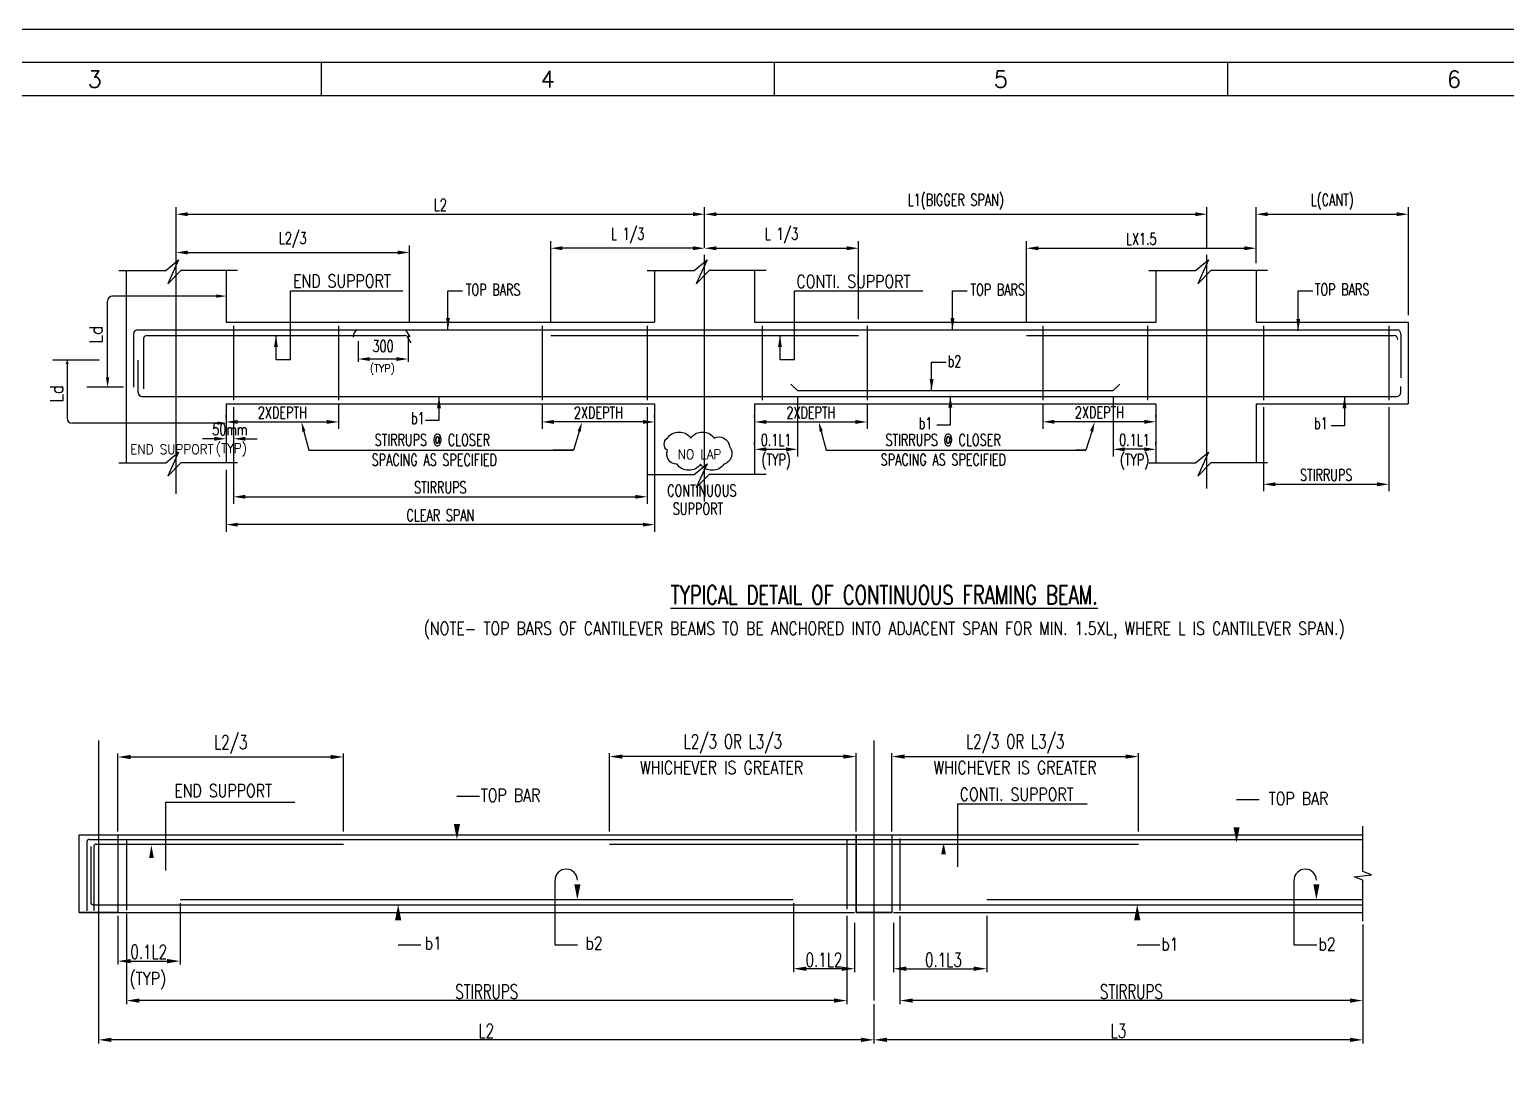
# Model space of a CAD drawing. Extents: x 489124 to 794428, y -356295 to -29813.
# Drawn here: x 535695 to 567192, y -200319 to -178265 of the extents above; entities that cross this region are included whole.
import ezdxf
from ezdxf.enums import TextEntityAlignment as Align
from ezdxf.lldxf.tags import DXFTag

# ---------------------------------------------------------------- set-up
doc = ezdxf.new("R2010")
doc.units = 0
doc.header["$LTSCALE"] = 500
doc.header["$MEASUREMENT"] = 0
doc.layers.get('DEFPOINTS').update_dxf_attribs({"color": 4})
for name, color, linetype in [('08', 4, 'Continuous'), ('BRAKE LINE', 8, 'Continuous'), ('CEN', 8, 'CENTER'), ('COL', 1, 'Continuous'), ('DIM', 5, 'Continuous'), ('hat', 8, 'Continuous'), ('LINK', 2, 'Continuous'), ('PNA', 10, 'Continuous'), ('REINFORCEMENT', 6, 'Continuous'), ('S-REINF', 6, 'Continuous'), ('S-SCHEDULE', 2, 'Continuous'), ('ST', 6, 'Continuous'), ('TXT', 4, 'Continuous')]:
    doc.layers.add(name, color=color, linetype=linetype)
doc.layers.add('HEADING-TXT', color=1, linetype='Continuous', lineweight=25)
doc.styles.add('ROMANS', font='r.shx', dxfattribs={"width": 0.7, "bigfont": 'bigfont.shx'})
doc.styles.add('ROMENT', font='r.shx', dxfattribs={"bigfont": 'bigfont.shx'})
tags = doc.linetypes.add('CENTER', pattern=[2, 1.25, -0.25, 0.25, -0.25]).pattern_tags.tags
tags[10:11] = [DXFTag(74, 4), DXFTag(75, 0), DXFTag(340, '0'), DXFTag(46, 1.0), DXFTag(50, 0.0), DXFTag(44, 0.0), DXFTag(45, 0.0)]
tags[8:9] = [DXFTag(74, 4), DXFTag(75, 0), DXFTag(340, '0'), DXFTag(46, 1.0), DXFTag(50, 0.0), DXFTag(44, 0.0), DXFTag(45, 0.0)]
tags[6:7] = [DXFTag(74, 4), DXFTag(75, 0), DXFTag(340, '0'), DXFTag(46, 1.0), DXFTag(50, 0.0), DXFTag(44, 0.0), DXFTag(45, 0.0)]
tags[4:5] = [DXFTag(74, 4), DXFTag(75, 0), DXFTag(340, '0'), DXFTag(46, 1.0), DXFTag(50, 0.0), DXFTag(44, 0.0), DXFTag(45, 0.0)]
doc.dimstyles.new('5', dxfattribs={"dimtxt": 250, "dimasz": 250, "dimexe": 60, "dimexo": 60, "dimgap": 150, "dimtad": 1, "dimdec": 0, "dimlfac": 0.2, "dimzin": 0, "dimdsep": 46, "dimtxsty": 'ROMANS', "dimcen": -250, "dimclrd": 5, "dimclre": 5, "dimclrt": 4, "dimadec": 0, "dimazin": 0, "dimtfac": 1, "dimtdec": 0, "dimtix": 1, "dimtofl": 0, "dimtmove": 2, "dimatfit": 3, "dimfxl": 0, "dimtolj": 1, "dimtzin": 0, "dimarcsym": 0})
doc.dimstyles.new('Copy of INT2TIMES', dxfattribs={"dimtxt": 300, "dimasz": 275, "dimexe": 75, "dimexo": 75, "dimgap": 40, "dimtad": 1, "dimdec": 0, "dimlfac": 0.5, "dimrnd": 5, "dimzin": 0, "dimdsep": 46, "dimtxsty": 'ROMANS', "dimcen": -1, "dimclrd": 5, "dimclre": 5, "dimclrt": 4, "dimadec": 0, "dimazin": 0, "dimtfac": 1, "dimtdec": 0, "dimtix": 1, "dimtofl": 0, "dimtmove": 2, "dimatfit": 3, "dimfxl": 0, "dimtolj": 1, "dimtzin": 0, "dimarcsym": 0})
doc.dimstyles.new('INT1', dxfattribs={"dimtxt": 250, "dimasz": 250, "dimexe": 150, "dimexo": 60, "dimgap": 75, "dimtad": 1, "dimdec": 0, "dimzin": 0, "dimdsep": 46, "dimtxsty": 'ROMANS', "dimcen": -250, "dimclrd": 5, "dimclre": 5, "dimclrt": 4, "dimadec": 0, "dimazin": 0, "dimtfac": 1, "dimtdec": 0, "dimtix": 1, "dimtofl": 0, "dimtmove": 2, "dimatfit": 3, "dimfxl": 0, "dimtolj": 1, "dimtzin": 0, "dimarcsym": 0})

# ---------------------------------------------------------------- blocks, each defined once
blk = doc.blocks.new('A1')
at = {"flags": 128}
blk.add_lwpolyline([(0, 0), (82779, 0), (82779, 58231), (0, 58231)], close=True, dxfattribs=at)
at = {"layer": 'PNA'}
for p, q in [((21187, 57739), (21187, 57247)), ((27921, 57739), (27921, 57247)), ((34655, 57739), (34655, 57247))]:
    blk.add_line(p, q, dxfattribs=at)
at = {"layer": 'PNA', "color": 1}
for points in [[(984, 492), (82287, 492), (82287, 57739), (984, 57739)], [(1969, 984), (81794, 984), (81794, 57247), (1969, 57247)]]:
    blk.add_lwpolyline(points, close=True, dxfattribs=at)
at = {"layer": 'PNA', "style": 'ROMANS'}
for s, p in [('3', (17821, 57493)), ('4', (24555, 57493)), ('5', (31289, 57493)), ('6', (38023, 57493))]:
    blk.add_text(s, height=246, dxfattribs=at).set_placement(p, align=Align.MIDDLE)
blk = doc.blocks.new('*D812')
at = {"layer": 'DEFPOINTS', "color": 0, "ltscale": 2}
for p in [(537166, -198465), (553704, -198977), (537166, -199815)]:
    blk.add_point(p, dxfattribs=at)
at = {"layer": 'DIM', "color": 5, "lineweight": -2, "ltscale": 2}
for p, q in [((537166, -198540), (537166, -199890)), ((553704, -199052), (553704, -199890)), ((553429, -199815), (537441, -199815))]:
    blk.add_line(p, q, dxfattribs=at)
at = {"layer": 'DIM', "color": 5, "ltscale": 2}
for points in [[(537441, -199769), (537441, -199861), (537166, -199815)], [(553429, -199769), (553429, -199861), (553704, -199815)]]:
    blk.add_solid(points, dxfattribs=at)
at = {"layer": 'DIM', "color": 4, "ltscale": 2, "insert": (545435, -199625), "char_height": 300, "attachment_point": 5, "style": 'ROMANS'}
blk.add_mtext('\\A1;L2', dxfattribs=at)
blk = doc.blocks.new('*D813')
at = {"layer": 'DEFPOINTS', "color": 0, "ltscale": 2}
for p in [(537764, -197050), (553125, -197098), (537764, -198977)]:
    blk.add_point(p, dxfattribs=at)
at = {"layer": 'DIM', "color": 5, "lineweight": -2, "ltscale": 2}
for p, q in [((537764, -197125), (537764, -199052)), ((553125, -197173), (553125, -199052)), ((552850, -198977), (538039, -198977))]:
    blk.add_line(p, q, dxfattribs=at)
at = {"layer": 'DIM', "color": 5, "ltscale": 2}
for points in [[(538039, -198931), (538039, -199023), (537764, -198977)], [(552850, -198931), (552850, -199023), (553125, -198977)]]:
    blk.add_solid(points, dxfattribs=at)
at = {"layer": 'DIM', "color": 4, "ltscale": 2, "insert": (545444, -198787), "char_height": 300, "attachment_point": 5, "style": 'ROMANS'}
blk.add_mtext('\\A1;STIRRUPS', dxfattribs=at)
blk = doc.blocks.new('*D814')
at = {"layer": 'DEFPOINTS', "color": 0, "ltscale": 2}
for p in [(556107, -197098), (554117, -197241), (556107, -198298)]:
    blk.add_point(p, dxfattribs=at)
at = {"layer": 'DIM', "color": 5, "lineweight": -2, "ltscale": 2}
for p, q in [((554117, -197316), (554117, -198373)), ((556107, -197173), (556107, -198373)), ((554392, -198298), (555832, -198298))]:
    blk.add_line(p, q, dxfattribs=at)
at = {"layer": 'DIM', "color": 5, "ltscale": 2}
for points in [[(554392, -198252), (554392, -198344), (554117, -198298)], [(555832, -198252), (555832, -198344), (556107, -198298)]]:
    blk.add_solid(points, dxfattribs=at)
at = {"layer": 'DIM', "color": 4, "ltscale": 2, "insert": (555112, -198108), "char_height": 300, "attachment_point": 5, "style": 'ROMANS'}
blk.add_mtext('\\A1;{\\A1; 0.1L3}', dxfattribs=at)
blk = doc.blocks.new('*D815')
at = {"layer": 'DEFPOINTS', "color": 0, "ltscale": 2}
for p in [(551984, -196822), (553290, -197241), (551984, -198298)]:
    blk.add_point(p, dxfattribs=at)
at = {"layer": 'DIM', "color": 5, "lineweight": -2, "ltscale": 2}
for p, q in [((551984, -196897), (551984, -198373)), ((553290, -197316), (553290, -198373)), ((553015, -198298), (552259, -198298))]:
    blk.add_line(p, q, dxfattribs=at)
at = {"layer": 'DIM', "color": 5, "ltscale": 2}
for points in [[(552259, -198252), (552259, -198344), (551984, -198298)], [(553015, -198252), (553015, -198344), (553290, -198298)]]:
    blk.add_solid(points, dxfattribs=at)
at = {"layer": 'DIM', "color": 4, "ltscale": 2, "insert": (552637, -198108), "char_height": 300, "attachment_point": 5, "style": 'ROMANS'}
blk.add_mtext('\\A1;{\\A1;0.1L2}', dxfattribs=at)
blk = doc.blocks.new('*D816')
at = {"layer": 'DEFPOINTS', "color": 0, "ltscale": 2}
for p in [(554257, -197098), (564127, -197280), (554257, -198977)]:
    blk.add_point(p, dxfattribs=at)
at = {"layer": 'DIM', "color": 5, "lineweight": -2, "ltscale": 2}
for p, q in [((554257, -197173), (554257, -199052)), ((564127, -197355), (564127, -199052)), ((563852, -198977), (554532, -198977))]:
    blk.add_line(p, q, dxfattribs=at)
at = {"layer": 'DIM', "color": 5, "ltscale": 2}
for points in [[(554532, -198931), (554532, -199023), (554257, -198977)], [(563852, -198931), (563852, -199023), (564127, -198977)]]:
    blk.add_solid(points, dxfattribs=at)
at = {"layer": 'DIM', "color": 4, "ltscale": 2, "insert": (559192, -198787), "char_height": 300, "attachment_point": 5, "style": 'ROMANS'}
blk.add_mtext('\\A1;STIRRUPS', dxfattribs=at)
blk = doc.blocks.new('*D817')
at = {"layer": 'DEFPOINTS', "color": 0, "ltscale": 2}
for p in [(564127, -197280), (553704, -198977), (553704, -199815)]:
    blk.add_point(p, dxfattribs=at)
at = {"layer": 'DIM', "color": 5, "lineweight": -2, "ltscale": 2}
for p, q in [((564127, -197355), (564127, -199890)), ((553704, -199052), (553704, -199890)), ((563852, -199815), (553979, -199815))]:
    blk.add_line(p, q, dxfattribs=at)
at = {"layer": 'DIM', "color": 5, "ltscale": 2}
for points in [[(553979, -199769), (553979, -199861), (553704, -199815)], [(563852, -199769), (563852, -199861), (564127, -199815)]]:
    blk.add_solid(points, dxfattribs=at)
at = {"layer": 'DIM', "color": 4, "ltscale": 2, "insert": (558916, -199625), "char_height": 300, "attachment_point": 5, "style": 'ROMANS'}
blk.add_mtext('\\A1;L3', dxfattribs=at)
blk = doc.blocks.new('*D824')
at = {"layer": 'DEFPOINTS', "color": 0, "ltscale": 2}
for p in [(542393, -193781), (537580, -195444), (542393, -195444)]:
    blk.add_point(p, dxfattribs=at)
at = {"layer": 'DIM', "color": 5, "lineweight": -2, "ltscale": 2}
for p, q in [((537580, -195369), (537580, -193706)), ((537855, -193781), (542118, -193781)), ((542393, -195369), (542393, -193706))]:
    blk.add_line(p, q, dxfattribs=at)
at = {"layer": 'DIM', "color": 5, "ltscale": 2}
for points in [[(537855, -193736), (537855, -193827), (537580, -193781)], [(542118, -193736), (542118, -193827), (542393, -193781)]]:
    blk.add_solid(points, dxfattribs=at)
at = {"layer": 'DIM', "color": 4, "ltscale": 2, "insert": (539986, -193513), "char_height": 300, "attachment_point": 5, "style": 'ROMANS'}
blk.add_mtext('\\A1;L2/3', dxfattribs=at)
blk = doc.blocks.new('*D825')
at = {"layer": 'DEFPOINTS', "color": 0}
for p in [(548063, -193773), (548063, -195444), (553323, -195444)]:
    blk.add_point(p, dxfattribs=at)
at = {"layer": 'TXT', "color": 5, "lineweight": -2}
for p, q in [((548063, -195369), (548063, -193698)), ((553323, -195369), (553323, -193698)), ((553048, -193773), (548338, -193773))]:
    blk.add_line(p, q, dxfattribs=at)
at = {"layer": 'TXT', "color": 5}
for points in [[(548338, -193727), (548338, -193818), (548063, -193773)], [(553048, -193727), (553048, -193818), (553323, -193773)]]:
    blk.add_solid(points, dxfattribs=at)
at = {"layer": 'TXT', "color": 4, "insert": (550693, -193504), "char_height": 300, "attachment_point": 5, "style": 'ROMANS'}
blk.add_mtext('\\A1;L2/3 OR L3/3', dxfattribs=at)
blk = doc.blocks.new('*D826')
at = {"layer": 'DEFPOINTS', "color": 0, "ltscale": 2}
for p in [(559344, -193773), (554084, -195444), (559344, -195444)]:
    blk.add_point(p, dxfattribs=at)
at = {"layer": 'DIM', "color": 5, "lineweight": -2, "ltscale": 2}
for p, q in [((554084, -195369), (554084, -193698)), ((559344, -195369), (559344, -193698)), ((554359, -193773), (559069, -193773))]:
    blk.add_line(p, q, dxfattribs=at)
at = {"layer": 'DIM', "color": 5, "ltscale": 2}
for points in [[(554359, -193727), (554359, -193818), (554084, -193773)], [(559069, -193727), (559069, -193818), (559344, -193773)]]:
    blk.add_solid(points, dxfattribs=at)
at = {"layer": 'DIM', "color": 4, "ltscale": 2, "insert": (556714, -193504), "char_height": 300, "attachment_point": 5, "style": 'ROMANS'}
blk.add_mtext('\\A1;L2/3 OR L3/3', dxfattribs=at)
blk = doc.blocks.new('*D836')
at = {"layer": 'DEFPOINTS', "color": 0, "ltscale": 2}
for p in [(538905, -196822), (537580, -197098), (538905, -198136)]:
    blk.add_point(p, dxfattribs=at)
at = {"layer": 'DIM', "color": 5, "lineweight": -2, "ltscale": 2}
for p, q in [((538905, -196897), (538905, -198211)), ((537580, -197173), (537580, -198211)), ((537855, -198136), (538630, -198136))]:
    blk.add_line(p, q, dxfattribs=at)
at = {"layer": 'DIM', "color": 5, "ltscale": 2}
for points in [[(537855, -198090), (537855, -198182), (537580, -198136)], [(538630, -198090), (538630, -198182), (538905, -198136)]]:
    blk.add_solid(points, dxfattribs=at)
at = {"layer": 'DIM', "color": 4, "ltscale": 2, "insert": (538237, -197936), "char_height": 300, "attachment_point": 5, "style": 'ROMANS'}
blk.add_mtext('\\A1;0.1L2', dxfattribs=at)
blk = doc.blocks.new('*D788')
at = {"layer": 'DEFPOINTS', "color": 0}
for p in [(560804, -182204), (550092, -183073), (560804, -183073)]:
    blk.add_point(p, dxfattribs=at)
at = {"layer": 'DIM', "color": 5, "lineweight": -2}
for p, q in [((550092, -182923), (550092, -182054)), ((550342, -182204), (560554, -182204)), ((560804, -182923), (560804, -182054))]:
    blk.add_line(p, q, dxfattribs=at)
at = {"layer": 'DIM', "color": 5}
for points in [[(550342, -182163), (550342, -182246), (550092, -182204)], [(560554, -182163), (560554, -182246), (560804, -182204)]]:
    blk.add_solid(points, dxfattribs=at)
at = {"layer": 'DIM', "color": 4, "insert": (555448, -181939), "char_height": 250, "attachment_point": 5, "style": 'ROMANS'}
blk.add_mtext('\\A1;L1(BIGGER SPAN)', dxfattribs=at)
blk = doc.blocks.new('*D789')
at = {"layer": 'DEFPOINTS', "color": 0}
for p in [(553374, -182930), (550092, -183073), (553374, -184590)]:
    blk.add_point(p, dxfattribs=at)
at = {"layer": 'DIM', "color": 5, "lineweight": -2}
for p, q in [((550092, -182923), (550092, -182780)), ((550342, -182930), (553124, -182930)), ((553374, -184440), (553374, -182780))]:
    blk.add_line(p, q, dxfattribs=at)
at = {"layer": 'DIM', "color": 5}
for points in [[(550342, -182888), (550342, -182972), (550092, -182930)], [(553124, -182888), (553124, -182972), (553374, -182930)]]:
    blk.add_solid(points, dxfattribs=at)
at = {"layer": 'DIM', "color": 4, "insert": (551733, -182664), "char_height": 250, "attachment_point": 5, "style": 'ROMANS'}
blk.add_mtext('\\A1;L 1/3', dxfattribs=at)
blk = doc.blocks.new('*D790')
at = {"layer": 'DEFPOINTS', "color": 0}
for p in [(538820, -183220), (543796, -183021), (543796, -184660)]:
    blk.add_point(p, dxfattribs=at)
at = {"layer": 'DIM', "color": 5, "lineweight": -2}
for p, q in [((538820, -183070), (538820, -182871)), ((543796, -184510), (543796, -182871)), ((539070, -183021), (543546, -183021))]:
    blk.add_line(p, q, dxfattribs=at)
at = {"layer": 'DIM', "color": 5}
for points in [[(539070, -182979), (539070, -183063), (538820, -183021)], [(543546, -182979), (543546, -183063), (543796, -183021)]]:
    blk.add_solid(points, dxfattribs=at)
at = {"layer": 'DIM', "color": 4, "insert": (541308, -182755), "char_height": 250, "attachment_point": 5, "style": 'ROMANS'}
blk.add_mtext('\\A1;L2/3', dxfattribs=at)
blk = doc.blocks.new('*D791')
at = {"layer": 'DEFPOINTS', "color": 0}
for p in [(546810, -182930), (550092, -183073), (546810, -184669)]:
    blk.add_point(p, dxfattribs=at)
at = {"layer": 'DIM', "color": 5, "lineweight": -2}
for p, q in [((546810, -184519), (546810, -182780)), ((549842, -182930), (547060, -182930)), ((550092, -182923), (550092, -182780))]:
    blk.add_line(p, q, dxfattribs=at)
at = {"layer": 'DIM', "color": 5}
for points in [[(547060, -182888), (547060, -182972), (546810, -182930)], [(549842, -182888), (549842, -182972), (550092, -182930)]]:
    blk.add_solid(points, dxfattribs=at)
at = {"layer": 'DIM', "color": 4, "insert": (548451, -182664), "char_height": 250, "attachment_point": 5, "style": 'ROMANS'}
blk.add_mtext('\\A1;L 1/3', dxfattribs=at)
blk = doc.blocks.new('*D792')
at = {"layer": 'DEFPOINTS', "color": 0}
for p in [(539887, -187506), (549025, -187506), (539887, -188826)]:
    blk.add_point(p, dxfattribs=at)
at = {"layer": 'DIM', "color": 5, "lineweight": -2}
for p, q in [((539887, -187656), (539887, -188976)), ((549025, -187656), (549025, -188976)), ((548775, -188826), (540137, -188826))]:
    blk.add_line(p, q, dxfattribs=at)
at = {"layer": 'DIM', "color": 5}
for points in [[(540137, -188784), (540137, -188867), (539887, -188826)], [(548775, -188784), (548775, -188867), (549025, -188826)]]:
    blk.add_solid(points, dxfattribs=at)
at = {"layer": 'DIM', "color": 4, "insert": (544456, -188626), "char_height": 250, "attachment_point": 5, "style": 'ROMANS'}
blk.add_mtext('\\A1;CLEAR SPAN', dxfattribs=at)
blk = doc.blocks.new('*D793')
at = {"layer": 'DEFPOINTS', "color": 0}
for p in [(540047, -186171), (548865, -186171), (548865, -188232)]:
    blk.add_point(p, dxfattribs=at)
at = {"layer": 'DIM', "color": 5, "lineweight": -2}
for p, q in [((540047, -186321), (540047, -188382)), ((548865, -186321), (548865, -188382)), ((540297, -188232), (548615, -188232))]:
    blk.add_line(p, q, dxfattribs=at)
at = {"layer": 'DIM', "color": 5}
for points in [[(540297, -188190), (540297, -188273), (540047, -188232)], [(548615, -188190), (548615, -188273), (548865, -188232)]]:
    blk.add_solid(points, dxfattribs=at)
at = {"layer": 'DIM', "color": 4, "insert": (544456, -188032), "char_height": 250, "attachment_point": 5, "style": 'ROMANS'}
blk.add_mtext('\\A1;STIRRUPS', dxfattribs=at)
blk = doc.blocks.new('*D794')
at = {"layer": 'DEFPOINTS', "color": 0}
for p in [(542701, -184852), (543768, -184736), (542701, -185293)]:
    blk.add_point(p, dxfattribs=at)
at = {"layer": 'DIM', "color": 5, "lineweight": -2}
for p, q in [((543768, -184796), (543768, -185353)), ((542701, -184912), (542701, -185353)), ((543518, -185293), (542951, -185293))]:
    blk.add_line(p, q, dxfattribs=at)
at = {"layer": 'DIM', "color": 5}
for points in [[(542951, -185252), (542951, -185335), (542701, -185293)], [(543518, -185252), (543518, -185335), (543768, -185293)]]:
    blk.add_solid(points, dxfattribs=at)
at = {"layer": 'DIM', "color": 4, "insert": (543235, -185018), "char_height": 250, "attachment_point": 5, "style": 'ROMANS'}
blk.add_mtext('\\A1;300', dxfattribs=at)
blk = doc.blocks.new('*D795')
at = {"layer": 'DEFPOINTS', "color": 0}
for p in [(542285, -186101), (539887, -186688), (542285, -186635)]:
    blk.add_point(p, dxfattribs=at)
at = {"layer": 'DIM', "color": 5, "lineweight": -2}
for p, q in [((542285, -186251), (542285, -186785)), ((539887, -186538), (539887, -186485)), ((540137, -186635), (542035, -186635))]:
    blk.add_line(p, q, dxfattribs=at)
at = {"layer": 'DIM', "color": 5}
for points in [[(540137, -186593), (540137, -186676), (539887, -186635)], [(542035, -186593), (542035, -186676), (542285, -186635)]]:
    blk.add_solid(points, dxfattribs=at)
at = {"layer": 'DIM', "color": 4, "insert": (541086, -186435), "char_height": 250, "attachment_point": 5, "style": 'ROMANS'}
blk.add_mtext('\\A1;2XDEPTH', dxfattribs=at)
blk = doc.blocks.new('*D796')
at = {"layer": 'DEFPOINTS', "color": 0}
for p in [(539887, -186952), (539887, -186994), (540047, -186872)]:
    blk.add_point(p, dxfattribs=at)
at = {"layer": 'DIM', "color": 5, "lineweight": -2}
for p, q in [((539637, -186994), (539387, -186994)), ((540047, -187022), (540047, -187144)), ((540297, -186994), (540547, -186994)), ((539887, -187102), (539887, -187144))]:
    blk.add_line(p, q, dxfattribs=at)
at = {"layer": 'DIM', "color": 5}
for points in [[(539637, -186952), (539637, -187036), (539887, -186994)], [(540297, -186952), (540297, -187036), (540047, -186994)]]:
    blk.add_solid(points, dxfattribs=at)
at = {"layer": 'DIM', "color": 4, "insert": (539967, -186794), "char_height": 250, "attachment_point": 5, "style": 'ROMANS'}
blk.add_mtext('\\A1;50mm', dxfattribs=at)
blk = doc.blocks.new('*D797')
at = {"layer": 'DEFPOINTS', "color": 0}
for p in [(546627, -186101), (546627, -186635), (549025, -186688)]:
    blk.add_point(p, dxfattribs=at)
at = {"layer": 'DIM', "color": 5, "lineweight": -2}
for p, q in [((546627, -186251), (546627, -186785)), ((548775, -186635), (546877, -186635)), ((549025, -186538), (549025, -186485))]:
    blk.add_line(p, q, dxfattribs=at)
at = {"layer": 'DIM', "color": 5}
for points in [[(546877, -186593), (546877, -186676), (546627, -186635)], [(548775, -186593), (548775, -186676), (549025, -186635)]]:
    blk.add_solid(points, dxfattribs=at)
at = {"layer": 'DIM', "color": 4, "insert": (547826, -186435), "char_height": 250, "attachment_point": 5, "style": 'ROMANS'}
blk.add_mtext('\\A1;2XDEPTH', dxfattribs=at)
blk = doc.blocks.new('*D798')
at = {"layer": 'DEFPOINTS', "color": 0}
for p in [(550092, -182204), (538820, -183073), (550092, -183073)]:
    blk.add_point(p, dxfattribs=at)
at = {"layer": 'DIM', "color": 5, "lineweight": -2}
for p, q in [((538820, -182923), (538820, -182054)), ((539070, -182204), (549842, -182204)), ((550092, -182923), (550092, -182054))]:
    blk.add_line(p, q, dxfattribs=at)
at = {"layer": 'DIM', "color": 5}
for points in [[(539070, -182163), (539070, -182246), (538820, -182204)], [(549842, -182163), (549842, -182246), (550092, -182204)]]:
    blk.add_solid(points, dxfattribs=at)
at = {"layer": 'DIM', "color": 4, "insert": (544456, -182004), "char_height": 250, "attachment_point": 5, "style": 'ROMANS'}
blk.add_mtext('\\A1;L2', dxfattribs=at)
blk = doc.blocks.new('*D799')
at = {"layer": 'DEFPOINTS', "color": 0}
for p in [(565099, -182204), (561851, -183395), (565099, -184508)]:
    blk.add_point(p, dxfattribs=at)
at = {"layer": 'DIM', "color": 5, "lineweight": -2}
for p, q in [((561851, -183245), (561851, -182054)), ((562101, -182204), (564849, -182204)), ((565099, -184358), (565099, -182054))]:
    blk.add_line(p, q, dxfattribs=at)
at = {"layer": 'DIM', "color": 5}
for points in [[(562101, -182163), (562101, -182246), (561851, -182204)], [(564849, -182163), (564849, -182246), (565099, -182204)]]:
    blk.add_solid(points, dxfattribs=at)
at = {"layer": 'DIM', "color": 4, "insert": (563475, -181939), "char_height": 250, "attachment_point": 5, "style": 'ROMANS'}
blk.add_mtext('\\A1;L(CANT)', dxfattribs=at)
blk = doc.blocks.new('*D800')
at = {"layer": 'DEFPOINTS', "color": 0}
for p in [(562011, -186171), (564684, -186171), (564684, -187965)]:
    blk.add_point(p, dxfattribs=at)
at = {"layer": 'DIM', "color": 5, "lineweight": -2}
for p, q in [((562011, -186321), (562011, -188115)), ((564684, -186321), (564684, -188115)), ((562261, -187965), (564434, -187965))]:
    blk.add_line(p, q, dxfattribs=at)
at = {"layer": 'DIM', "color": 5}
for points in [[(562261, -187923), (562261, -188007), (562011, -187965)], [(564434, -187923), (564434, -188007), (564684, -187965)]]:
    blk.add_solid(points, dxfattribs=at)
at = {"layer": 'DIM', "color": 4, "insert": (563347, -187765), "char_height": 250, "attachment_point": 5, "style": 'ROMANS'}
blk.add_mtext('\\A1;STIRRUPS', dxfattribs=at)
blk = doc.blocks.new('*D801')
at = {"layer": 'DEFPOINTS', "color": 0}
for p in [(561851, -182930), (561851, -183395), (556958, -184668)]:
    blk.add_point(p, dxfattribs=at)
at = {"layer": 'DIM', "color": 5, "lineweight": -2}
for p, q in [((556958, -184518), (556958, -182780)), ((557208, -182930), (561601, -182930)), ((561851, -183245), (561851, -182780))]:
    blk.add_line(p, q, dxfattribs=at)
at = {"layer": 'DIM', "color": 5}
for points in [[(557208, -182888), (557208, -182972), (556958, -182930)], [(561601, -182888), (561601, -182972), (561851, -182930)]]:
    blk.add_solid(points, dxfattribs=at)
at = {"layer": 'DIM', "color": 4, "insert": (559404, -182730), "char_height": 250, "attachment_point": 5, "style": 'ROMANS'}
blk.add_mtext('\\A1;LX1.5', dxfattribs=at)
blk = doc.blocks.new('*D802')
at = {"layer": 'DEFPOINTS', "color": 0}
for p in [(557302, -186098), (557302, -186632), (559717, -186690)]:
    blk.add_point(p, dxfattribs=at)
at = {"layer": 'DIM', "color": 5, "lineweight": -2}
for p, q in [((557302, -186248), (557302, -186782)), ((559467, -186632), (557552, -186632)), ((559717, -186540), (559717, -186482))]:
    blk.add_line(p, q, dxfattribs=at)
at = {"layer": 'DIM', "color": 5}
for points in [[(557552, -186591), (557552, -186674), (557302, -186632)], [(559467, -186591), (559467, -186674), (559717, -186632)]]:
    blk.add_solid(points, dxfattribs=at)
at = {"layer": 'DIM', "color": 4, "insert": (558510, -186432), "char_height": 250, "attachment_point": 5, "style": 'ROMANS'}
blk.add_mtext('\\A1;2XDEPTH', dxfattribs=at)
blk = doc.blocks.new('*D803')
at = {"layer": 'DEFPOINTS', "color": 0}
for p in [(553556, -186101), (551158, -186688), (553556, -186635)]:
    blk.add_point(p, dxfattribs=at)
at = {"layer": 'DIM', "color": 5, "lineweight": -2}
for p, q in [((553556, -186251), (553556, -186785)), ((551158, -186538), (551158, -186485)), ((551408, -186635), (553306, -186635))]:
    blk.add_line(p, q, dxfattribs=at)
at = {"layer": 'DIM', "color": 5}
for points in [[(551408, -186593), (551408, -186676), (551158, -186635)], [(553306, -186593), (553306, -186676), (553556, -186635)]]:
    blk.add_solid(points, dxfattribs=at)
at = {"layer": 'DIM', "color": 4, "insert": (552357, -186435), "char_height": 250, "attachment_point": 5, "style": 'ROMANS'}
blk.add_mtext('\\A1;2XDEPTH', dxfattribs=at)
blk = doc.blocks.new('*D809')
at = {"layer": 'DEFPOINTS', "color": 0}
for p in [(552074, -185961), (551158, -187273), (552074, -187219)]:
    blk.add_point(p, dxfattribs=at)
at = {"layer": 'DIM', "color": 5, "lineweight": -2}
for p, q in [((552074, -186111), (552074, -187369)), ((551158, -187123), (551158, -187069)), ((551408, -187219), (551824, -187219))]:
    blk.add_line(p, q, dxfattribs=at)
at = {"layer": 'DIM', "color": 5}
for points in [[(551408, -187177), (551408, -187261), (551158, -187219)], [(551824, -187177), (551824, -187261), (552074, -187219)]]:
    blk.add_solid(points, dxfattribs=at)
at = {"layer": 'DIM', "color": 4, "char_height": 250, "attachment_point": 5, "style": 'ROMANS'}
for s, insert in [('\\A1;0.1L1', (551616, -187019)), ('\\A1;(TYP)', (551616, -187484))]:
    blk.add_mtext(s, dxfattribs=dict(at, insert=insert))
blk = doc.blocks.new('*D810')
at = {"layer": 'DEFPOINTS', "color": 0}
for p in [(558801, -185961), (558801, -187219), (559717, -187273)]:
    blk.add_point(p, dxfattribs=at)
at = {"layer": 'DIM', "color": 5, "lineweight": -2}
for p, q in [((558801, -186111), (558801, -187369)), ((559717, -187123), (559717, -187069)), ((559467, -187219), (559051, -187219))]:
    blk.add_line(p, q, dxfattribs=at)
at = {"layer": 'DIM', "color": 5}
for points in [[(559051, -187177), (559051, -187261), (558801, -187219)], [(559467, -187177), (559467, -187261), (559717, -187219)]]:
    blk.add_solid(points, dxfattribs=at)
at = {"layer": 'DIM', "color": 4, "char_height": 250, "attachment_point": 5, "style": 'ROMANS'}
for s, insert in [('\\A1;0.1L1', (559259, -187019)), ('\\A1;(TYP)', (559259, -187484))]:
    blk.add_mtext(s, dxfattribs=dict(at, insert=insert))

msp = doc.modelspace()

# ---------------------------------------------------------------- linework, layer by layer
at = {"color": 1}
msp.add_lwpolyline([(549296.855, -186979.818, -0.52056705), (549796.855, -186979.818, -0.52056705), (550296.855, -186979.818, -0.52056705), (550621.657, -187155.016, -0.52056705), (550503.007, -187536.366, -0.52056705), (550003.007, -187536.366, -0.52056705), (549503.007, -187536.366, -0.52056705), (549296.855, -187242.517, -0.52056705)], format="xyb", close=True, dxfattribs=at)
at = {"layer": '08'}
for p, q in [((539887.101, -184507.996), (549025.096, -184507.996)), ((551158.428, -184507.996), (559717.298, -184507.996)), ((561850.63, -184507.996), (565098.567, -184507.996)), ((565098.567, -184507.996), (565098.567, -186251.277)), ((539887.101, -186251.277), (549025.096, -186251.277)), ((551158.428, -186251.277), (559717.298, -186251.277)), ((561850.63, -186251.277), (565098.567, -186251.277)), ((536752.734, -195444.268), (564127.441, -195444.268)), ((537579.609, -195444.268), (537579.609, -197098.018)), ((553323.309, -195444.268), (553323.309, -197098.018)), ((554084.034, -195444.268), (554084.034, -197098.018)), ((536752.734, -197098.018), (537579.609, -197098.018)), ((537579.609, -197098.018), (553290.234, -197098.018)), ((553323.309, -197098.018), (554084.034, -197098.018)), ((554117.109, -197098.018), (564127.441, -197098.018))]:
    msp.add_line(p, q, dxfattribs=at)
at = {"layer": '08', "elevation": 0}
for points in [[(536752.734, -195444.268), (537579.609, -195444.268), (537579.609, -197098.018), (536752.734, -197098.018)], [(553323.309, -195444.268), (554084.034, -195444.268), (554084.034, -197098.018), (553323.309, -197098.018)]]:
    msp.add_lwpolyline(points, close=True, dxfattribs=at)
at = {"layer": 'BRAKE LINE', "ltscale": 2, "elevation": 0}
msp.add_lwpolyline([(564127.441, -197280.19), (564127.441, -196410.247), (563941.79, -196338.012), (564313.093, -196296.736), (564127.441, -196224.501), (564127.441, -195255.225)], dxfattribs=at)
at = {"layer": 'CEN'}
for p, q in [((538820.435, -188165.732), (538820.435, -183073.214)), ((550091.762, -188328.94), (550091.762, -183073.214)), ((560803.984, -188056.573), (560803.984, -183073.214)), ((537166.172, -193432.271), (537166.172, -198977.141)), ((553703.672, -193432.271), (553703.672, -198977.141))]:
    msp.add_line(p, q, dxfattribs=at)
at = {"layer": 'COL', "ltscale": 2}
for p, q in [((537753.766, -183402.581), (537753.766, -187506.482)), ((539887.101, -183395.118), (539887.101, -184507.996)), ((549025.096, -183402.581), (549025.096, -184507.996)), ((551158.428, -183395.118), (551158.428, -184507.996)), ((559717.298, -183402.581), (559717.298, -184507.996)), ((561850.63, -183395.118), (561850.63, -184507.996)), ((539887.101, -186251.277), (539887.101, -187499.019)), ((549025.096, -186251.277), (549025.096, -187753.123)), ((551158.428, -186251.277), (551158.428, -187745.66)), ((559717.298, -186251.277), (559717.298, -187506.482)), ((561850.63, -186251.277), (561850.63, -187499.019))]:
    msp.add_line(p, q, dxfattribs=at)
at = {"layer": 'DIM', "ltscale": 2}
for p, q in [((537359.795, -185686.921), (537359.795, -184055.614)), ((537176.949, -185318.004), (536194.824, -185318.004)), ((536496.261, -185401.702), (536496.261, -186555.426)), ((537699.945, -185894), (536918.282, -185894)), ((539696.973, -186660.838), (536601.673, -186660.838)), ((545291.24, -194627.03), (544809.854, -194627.03)), ((538598.91, -196204.033), (538598.91, -194745.979)), ((538598.91, -194745.979), (541354.101, -194745.979)), ((555491.415, -194780.961), (558246.606, -194780.961)), ((555491.415, -196124.033), (555491.415, -194780.961)), ((561917.176, -194697.03), (561435.79, -194697.03)), ((546902.3, -197793.572), (546902.3, -196411.028)), ((562662.736, -197793.572), (562662.736, -196411.028)), ((544038.299, -197793.572), (543556.913, -197793.572)), ((547383.686, -197793.572), (546902.3, -197793.572)), ((559798.735, -197793.572), (559317.349, -197793.572)), ((563144.122, -197793.572), (562662.736, -197793.572))]:
    msp.add_line(p, q, dxfattribs=at)
at = {"layer": 'DIM'}
for p, q in [((539681.552, -183950.202), (537465.207, -183950.202)), ((541547.219, -186840.053), (541648.728, -187238.985)), ((547414.79, -186837.357), (547292.15, -187238.985)), ((552579.066, -186840.053), (552680.575, -187238.985)), ((558346.471, -186837.357), (558223.832, -187238.985)), ((541648.728, -187238.985), (547061.196, -187238.985)), ((547080.051, -187238.985), (546860.543, -187238.985)), ((547061.196, -187238.985), (547292.15, -187238.985)), ((547292.15, -187238.985), (547080.051, -187238.985)), ((552680.575, -187238.985), (557992.877, -187238.985)), ((557992.877, -187238.985), (558223.832, -187238.985)), ((558223.832, -187238.985), (558011.732, -187238.985))]:
    msp.add_line(p, q, dxfattribs=at)
at = {"layer": 'DIM', "ltscale": 2, "elevation": 0, "flags": 128}
for points in [[(544809.854, -194627.03, 0, 0, 0), (544809.854, -195539.643, 0, 132.3, 0), (544809.854, -195209.112, 132.3, 132.3, 0)], [(561435.79, -194697.03, 0, 0, 0), (561435.79, -195609.643, 0, 132.3, 0), (561435.79, -195279.112, 132.3, 132.3, 0)], [(555491.415, -196124.033, 0, 0, 0), (555187.705, -196124.033, 0, 0, 0), (555187.705, -195611.866, 0, 99.225, 0), (555187.705, -195859.764, 99.225, 99.225, 0)], [(538598.91, -196204.033, 0, 0, 0), (538295.2, -196204.033, 0, 0, 0), (538295.2, -195660.445, 0, 99.225, 0), (538295.2, -195935.905, 99.225, 99.225, 0)], [(547377.776, -196411.028, 0, 0, 0), (547377.776, -196824.888, 0, 132.3, 0), (547377.776, -196494.358, 132.3, 132.3, 0)], [(563138.212, -196411.028, 0, 0, 0), (563138.212, -196824.888, 0, 132.3, 0), (563138.212, -196494.358, 132.3, 132.3, 0)], [(543556.913, -197793.572, 0, 0, 0), (543556.913, -196932.643, 0, 132.3, 0), (543556.913, -197263.173, 132.3, 132.3, 0)], [(559317.349, -197793.572, 0, 0, 0), (559317.349, -196932.643, 0, 132.3, 0), (559317.349, -197263.173, 132.3, 132.3, 0)]]:
    msp.add_lwpolyline(points, format="xyseb", dxfattribs=at)
at = {"layer": 'DIM', "color": 5}
msp.add_arc((537465.207, -184055.614), 105.413, 90, 180, dxfattribs=at)
at = {"layer": 'DIM', "ltscale": 2}
for centre, radius, start, end in [((536601.673, -186555.426), 105.413, 180, 270), ((547140.038, -196411.028), 237.738, 0, 180), ((562900.474, -196411.028), 237.738, 0, 180)]:
    msp.add_arc(centre, radius, start, end, dxfattribs=at)
at = {"layer": 'DIM', "color": 5}
for points in [[(539681.552, -183914.589), (539681.552, -183985.812), (539895.228, -183950.202)], [(539696.973, -186696.451), (539696.973, -186625.225), (539910.646, -186660.838)]]:
    msp.add_solid(points, dxfattribs=at)
at = {"layer": 'DIM', "ltscale": 2}
for points in [[(536533.165, -185401.702), (536461.939, -185401.702), (536497.552, -185311.408)], [(537395.405, -185686.921), (537324.182, -185686.921), (537359.795, -185900.596)]]:
    msp.add_solid(points, dxfattribs=at)
at = {"layer": 'DIM'}
for points in [[(541512.958, -186848.768), (541581.476, -186831.334), (541494.915, -186634.504)], [(547380.982, -186827.033), (547448.6, -186847.681), (547476.734, -186634.504)], [(552544.806, -186848.768), (552613.323, -186831.334), (552526.763, -186634.504)], [(558312.664, -186827.033), (558380.281, -186847.681), (558408.415, -186634.504)]]:
    msp.add_solid(points, dxfattribs=at)
at = {"layer": 'hat', "elevation": 0}
for points in [[(537598.624, -183402.581), (538598.966, -183402.581), (538875.538, -183178.643), (538643.823, -183686.237), (538927.864, -183395.118), (540131.613, -183395.118)], [(548869.95, -183402.581), (549870.296, -183402.581), (550146.864, -183178.643), (549915.153, -183686.237), (550199.193, -183395.118), (551402.939, -183395.118)], [(559562.153, -183402.581), (560562.495, -183402.581), (560839.067, -183178.643), (560607.351, -183686.237), (560891.392, -183395.118), (562095.142, -183395.118)], [(537598.624, -187506.482), (538598.966, -187506.482), (538875.538, -187282.544), (538643.823, -187790.138), (538927.864, -187499.019), (540131.613, -187499.019)], [(559562.153, -187506.482), (560562.495, -187506.482), (560839.067, -187282.544), (560607.351, -187790.138), (560891.392, -187499.019), (562095.142, -187499.019)], [(548869.95, -187753.123), (549870.296, -187753.123), (550146.864, -187529.185), (549915.153, -188036.782), (550199.193, -187745.66), (551402.939, -187745.66)]]:
    msp.add_lwpolyline(points, dxfattribs=at)
at = {"layer": 'LINK'}
for p, q in [((540047.101, -184587.996), (540047.101, -186171.277)), ((542284.744, -184587.996), (542284.744, -186171.277)), ((546627.453, -184587.996), (546627.453, -186171.277)), ((548865.096, -184587.996), (548865.096, -186171.277)), ((548865.096, -184587.996), (548865.096, -186171.277)), ((551318.428, -184587.996), (551318.428, -186171.277)), ((553556.074, -184587.996), (553556.074, -186171.277)), ((557302.026, -184585.86), (557302.026, -186169.145)), ((559539.673, -184585.86), (559539.673, -186169.145)), ((559539.673, -184585.86), (559539.673, -186169.145)), ((562010.63, -184587.996), (562010.63, -186171.277)), ((564683.906, -184587.996), (564683.906, -186171.277)), ((537764.3, -195542.177), (537764.3, -197049.511)), ((553124.591, -195536.89), (553124.591, -197027.89)), ((554257.051, -195522.645), (554257.051, -197056.381))]:
    msp.add_line(p, q, dxfattribs=at)
at = {"layer": 'REINFORCEMENT', "linetype": 'Continuous'}
for p, q in [((537066.034, -195689.893), (537066.034, -197059.224)), ((537116.034, -195639.893), (542393.047, -195639.893)), ((548063.359, -195639.893), (559343.984, -195639.893)), ((538905.233, -196822.393), (551983.658, -196822.393)), ((556106.977, -196822.393), (564127.441, -196822.393))]:
    msp.add_line(p, q, dxfattribs=at)
msp.add_arc((537116.034, -195689.893), 50, 90, 180, dxfattribs=at)
at = {"layer": 'S-REINF'}
for p, q in [((537913.766, -184754.886), (537913.766, -185895.324)), ((537999.239, -184669.417), (546847.31, -184669.417)), ((538122.332, -184873.661), (538122.332, -185925.727)), ((538207.801, -184788.192), (543690.444, -184788.192)), ((543714.047, -184669.417), (543807.562, -184817.886)), ((543750.265, -184821.213), (543828.773, -184945.852)), ((546809.962, -184669.417), (553373.565, -184669.417)), ((546809.962, -184788.473), (553373.565, -184788.473)), ((553373.565, -184669.417), (556988.625, -184669.417)), ((556956.954, -184793.046), (564790.5, -184793.046)), ((556988.625, -184669.417), (564868.629, -184669.417)), ((564938.571, -184753.465), (564938.571, -185690.82)), ((538010.861, -186005.808), (538010.861, -185320.356)), ((538096.331, -186091.277), (551006.292, -186091.277)), ((551004.635, -186091.277), (564853.098, -186091.277)), ((551929.872, -185827.829), (552074.493, -185961.385)), ((552074.493, -185961.385), (558801.233, -185961.385)), ((558945.854, -185827.829), (558801.233, -185961.385)), ((564938.571, -186005.808), (564938.571, -185877.945))]:
    msp.add_line(p, q, dxfattribs=at)
for centre, radius, start, end in [((537999.239, -184754.886), 85.47, 90, 180), ((538207.801, -184873.661), 85.47, 90, 180), ((542768.577, -184818.028), 171.741, 120.0806089, 182.7287229), ((543690.444, -184858.894), 70.7, 32.2059273, 90), ((564790.5, -184878.516), 85.47, 0, 90), ((564853.098, -184753.465), 85.47, 0, 79.5312556), ((538096.331, -186005.808), 85.47, 180, 270), ((564853.098, -186005.808), 85.47, 270, 0)]:
    msp.add_arc(centre, radius, start, end, dxfattribs=at)
at = {"layer": 'ST'}
for p, q in [((536918.109, -195589.643), (536918.109, -197063.514)), ((536968.109, -195539.643), (564127.441, -195539.643)), ((537000.797, -195693.341), (537000.797, -196882.643)), ((537050.797, -196932.643), (539646.797, -196932.643)), ((537579.609, -196932.643), (555946.789, -196932.643)), ((555949.171, -196932.643), (564127.441, -196932.643))]:
    msp.add_line(p, q, dxfattribs=at)
for centre, start, end in [((536968.109, -195589.643), 90, 180), ((537050.797, -196882.643), 180, 270)]:
    msp.add_arc(centre, 50, start, end, dxfattribs=at)

# ---------------------------------------------------------------- block references
at = {"xscale": 1.434849416022188, "yscale": 1.434849416022188, "zscale": 1.434849416022188}
msp.add_blockref('A1', (511515.5, -261818), dxfattribs=at)

# ---------------------------------------------------------------- texts
at = {"layer": 'DIM', "style": 'ROMANS', "width": 0.9}
msp.add_text('(TYP)', height=166.6667, dxfattribs=at).set_placement((542952.365, -185573.267))
at = {"layer": 'HEADING-TXT', "color": 6, "style": 'ROMANS', "width": 0.7}
msp.add_text('%%UTYPICAL DETAIL OF CONTINUOUS FRAMING BEAM.', height=400, dxfattribs=at).set_placement((553920.995, -190325.118), align=Align.MIDDLE_CENTER)
at = {"layer": 'S-SCHEDULE', "color": 4, "style": 'ROMANS', "width": 0.7}
for s, p in [('TOP BARS', (545001.492, -183938.788)), ('TOP BARS', (555760.424, -183938.788)), ('TOP BARS', (563104.916, -183934.109)), ('b2', (555273.49, -185465.493)), ('b1', (543829.426, -186680.007)), ('b1', (554657.361, -186787.403)), ('b1', (563086.246, -186789.829)), ('STIRRUPS @ CLOSER', (543055.159, -187143.706)), ('STIRRUPS @ CLOSER', (553946.99, -187143.706)), ('SPACING AS SPECIFIED', (542990.542, -187568.741)), ('SPACING AS SPECIFIED', (553845.824, -187564.869)), ('CONTINUOUS  ', (549294.055, -188223.583)), (' SUPPORT', (549294.055, -188612.719))]:
    msp.add_text(s, height=250, dxfattribs=at).set_placement(p)
at = {"layer": 'TXT'}
for s, height, style, width, p in [('END SUPPORT', 275, 'ROMENT', 0.8, (541317.134, -183765.392)), ('CONTI. SUPPORT', 275, 'ROMENT', 0.8, (552049.857, -183776.611)), ('(TYP)', 208.3333, 'ROMANS', 0.9, (539665.946, -187300.669)), ('NO LAP', 208.3333, 'ROMANS', 0.9, (549515.991, -187429.288)), ('WHICHEVER IS GREATER', 275, 'ROMENT', 0.8, (548714.004, -194144.473)), ('WHICHEVER IS GREATER', 275, 'ROMENT', 0.8, (554972.401, -194144.473)), ('END SUPPORT', 275, 'ROMENT', 0.8, (538783.414, -194637.644)), ('TOP BAR', 275, 'ROMENT', 0.8, (545316.781, -194735.224)), ('CONTI. SUPPORT', 275, 'ROMENT', 0.8, (555531.461, -194715.926)), ('TOP BAR', 275, 'ROMENT', 0.8, (562120.021, -194805.224)), ('b1', 275, 'ROMENT', 0.8, (544120.829, -197890.901)), ('b2', 275, 'ROMENT', 0.8, (547549.401, -197890.901)), ('b1', 275, 'ROMENT', 0.8, (559830.269, -197910.631)), ('b2', 275, 'ROMENT', 0.8, (563182.889, -197910.631)), ('(TYP)', 275, 'ROMENT', 0.8, (537827.002, -198644.012))]:
    msp.add_text(s, height=height, dxfattribs=dict(at, style=style, width=width)).set_placement(p)
at = {"layer": 'TXT', "style": 'ROMANS', "width": 0.9}
for p in [(537115.073, -184767.825), (536274.942, -186031.544)]:
    msp.add_text('Ld', height=275, rotation=90, dxfattribs=at).set_placement(p, align=Align.MIDDLE)
msp.add_text('END SUPPORT', height=208.33333, dxfattribs=at).set_placement((538731.316, -187217.14), align=Align.MIDDLE_CENTER)
at = {"layer": 'TXT', "linetype": 'ByBlock', "style": 'ROMANS', "width": 0.8}
msp.add_text('(NOTE- TOP BARS OF CANTILEVER BEAMS TO BE ANCHORED INTO ADJACENT SPAN FOR MIN. 1.5XL, WHERE L IS CANTILEVER SPAN.)', height=275, dxfattribs=at).set_placement((553920.995, -191039.478), align=Align.MIDDLE_CENTER)

# ---------------------------------------------------------------- dimensions: what is measured, and where the dimension line sits
at = {"layer": 'DIM'}
for base, p1, p2, text, picture, middle in [((560803.984, -182204.327), (550091.762, -183073.214), (560803.984, -183073.214), 'L1(BIGGER SPAN)', '*D788', (555447.873, -181938.851)), ((565098.567, -182204.327), (561850.63, -183395.118), (565098.567, -184507.996), 'L(CANT)', '*D799', (563474.599, -181938.851)), ((550091.762, -182204.327), (538820.435, -183073.214), (550091.762, -183073.214), 'L2', '*D798', (544456.099, -182004.327)), ((546809.962, -182929.914), (550091.762, -183073.214), (546809.962, -184669.417), 'L 1/3', '*D791', (548450.862, -182664.438)), ((553373.565, -182929.914), (550091.762, -183073.214), (553373.565, -184589.773), 'L 1/3', '*D789', (551732.663, -182664.438)), ((543796.451, -183020.85), (538820.435, -183220.214), (543796.451, -184660.164), 'L2/3', '*D790', (541308.443, -182755.373)), ((561850.63, -182929.914), (556957.685, -184667.996), (561850.63, -183395.118), 'LX1.5', '*D801', (559404.157, -182729.914)), ((542284.744, -186634.504), (539887.101, -186688.056), (542284.744, -186100.579), '2XDEPTH', '*D795', (541085.923, -186434.504)), ((546627.453, -186634.504), (549025.096, -186688.056), (546627.453, -186100.579), '2XDEPTH', '*D797', (547826.274, -186434.504)), ((552074.493, -187219.004), (551158.428, -187272.556), (552074.493, -185961.385), '0.1L1\\X(TYP)', '*D809', (551616.46, -187219.004)), ((553556.074, -186634.504), (551158.428, -186688.056), (553556.074, -186100.579), '2XDEPTH', '*D803', (552357.251, -186434.504)), ((557302.026, -186632.368), (559717.298, -186690.241), (557302.026, -186098.446), '2XDEPTH', '*D802', (558509.662, -186432.368)), ((548865.096, -188231.635), (540047.101, -186171.277), (548865.096, -186171.277), 'STIRRUPS', '*D793', (544456.099, -188031.635)), ((564683.906, -187965.044), (562010.63, -186171.277), (564683.906, -186171.277), 'STIRRUPS', '*D800', (563347.268, -187765.044)), ((539887.101, -186994.101), (540047.101, -186872.112), (539887.101, -186952.112), '50mm', '*D796', (539967.101, -186794.101)), ((539887.101, -188825.741), (549025.096, -187506.482), (539887.101, -187506.482), 'CLEAR SPAN', '*D792', (544456.099, -188625.741))]:
    dim = msp.add_linear_dim(base=base, p1=p1, p2=p2, text=text, dimstyle='INT1', override={"dimexo": 150, "dimlfac": 0.25}, dxfattribs=at)
    dim.commit()
    dim.dimension.update_dxf_attribs({"geometry": picture, "text_midpoint": middle})
dim = msp.add_linear_dim(base=(542701.341, -185293.361), p1=(543768.007, -184736.406), p2=(542701.341, -184852.411), text='300', dimstyle='5', dxfattribs=at)
dim.commit()
dim.dimension.update_dxf_attribs({"geometry": '*D794', "text_midpoint": (543234.674, -185018.361)})
dim = msp.add_linear_dim(base=(558801.233, -187219.004), p1=(559717.298, -187272.556), p2=(558801.233, -185961.385), angle=180, text='0.1L1\\X(TYP)', dimstyle='INT1', override={"dimexo": 150, "dimlfac": 0.25}, dxfattribs=at)
dim.commit()
dim.dimension.update_dxf_attribs({"geometry": '*D810', "text_midpoint": (559259.266, -187219.004)})
at = {"layer": 'DIM', "ltscale": 2}
for base, p1, p2, text, picture, middle in [((559343.984, -193772.623), (554084.034, -195444.268), (559343.984, -195444.268), 'L2/3 OR L3/3', '*D826', (556714.009, -193504.052)), ((551983.658, -198298.135), (553290.234, -197241.388), (551983.658, -196822.393), '{\\A1;0.1L2}', '*D815', (552636.946, -198108.135)), ((537764.3, -198977.141), (553124.591, -197098.018), (537764.3, -197049.511), 'STIRRUPS', '*D813', (545444.445, -198787.141)), ((556106.977, -198298.135), (554117.109, -197241.388), (556106.977, -197098.018), '{\\A1; 0.1L3}', '*D814', (555112.043, -198108.135)), ((554257.051, -198977.141), (564127.441, -197280.19), (554257.051, -197098.018), 'STIRRUPS', '*D816', (559192.246, -198787.141)), ((553703.672, -199814.675), (564127.441, -197280.19), (553703.672, -198977.141), 'L3', '*D817', (558915.556, -199624.675)), ((537166.172, -199814.675), (553703.672, -198977.141), (537166.172, -198465.107), 'L2', '*D812', (545434.922, -199624.675))]:
    dim = msp.add_linear_dim(base=base, p1=p1, p2=p2, angle=180, text=text, dimstyle='Copy of INT2TIMES', dxfattribs=at)
    dim.commit()
    dim.dimension.update_dxf_attribs({"geometry": picture, "text_midpoint": middle})
dim = msp.add_linear_dim(base=(542393.047, -193781.443), p1=(537579.609, -195444.268), p2=(542393.047, -195444.268), text='L2/3', dimstyle='Copy of INT2TIMES', dxfattribs=at)
dim.commit()
dim.dimension.update_dxf_attribs({"geometry": '*D824', "text_midpoint": (539986.328, -193512.872)})
dim = msp.add_linear_dim(base=(538905.233, -198135.864), p1=(537579.609, -197098.018), p2=(538905.233, -196822.393), text='0.1L2', dimstyle='Copy of INT2TIMES', dxfattribs=at)
dim.commit()
dim.dimension.update_dxf_attribs({"geometry": '*D836', "text_midpoint": (538236.505, -197935.864), "dimtype": 160})
at = {"layer": 'TXT'}
dim = msp.add_linear_dim(base=(548063.359, -193772.623), p1=(553323.309, -195444.268), p2=(548063.359, -195444.268), text='L2/3 OR L3/3', dimstyle='Copy of INT2TIMES', dxfattribs=at)
dim.commit()
dim.dimension.update_dxf_attribs({"geometry": '*D825', "text_midpoint": (550693.334, -193504.052)})

# ---------------------------------------------------------------- leaders
at = {"layer": 'DIM'}
for points in [[(540949.123, -184788.473), (540949.123, -185300.641), (541260.832, -185300.641), (541260.832, -183841.646), (543653.601, -183841.646)], [(544618.601, -184669.417), (544618.601, -183841.646), (544928.811, -183841.646)], [(551698.101, -184788.473), (551698.101, -185300.641), (552009.811, -185300.641), (552009.811, -183841.646), (554744.601, -183841.646)], [(555377.533, -184669.417), (555377.533, -183841.646), (555687.743, -183841.646)], [(562751.318, -184689.773), (562751.318, -183841.646), (563061.528, -183841.646)], [(554932.242, -185972.47), (554932.242, -185356.531), (555242.452, -185356.531)], [(544426.617, -186091.277), (544426.617, -186602.143), (544142.738, -186602.143)], [(555331.323, -186078.746), (555331.323, -186702.403), (555047.444, -186702.403)], [(563738.5, -186091.277), (563738.5, -186714.934), (563454.621, -186714.934)]]:
    msp.add_leader(points, dimstyle='INT1', override={"dimexo": 150, "dimlfac": 0.25}, dxfattribs=at)

doc.saveas('drawing.dxf')
